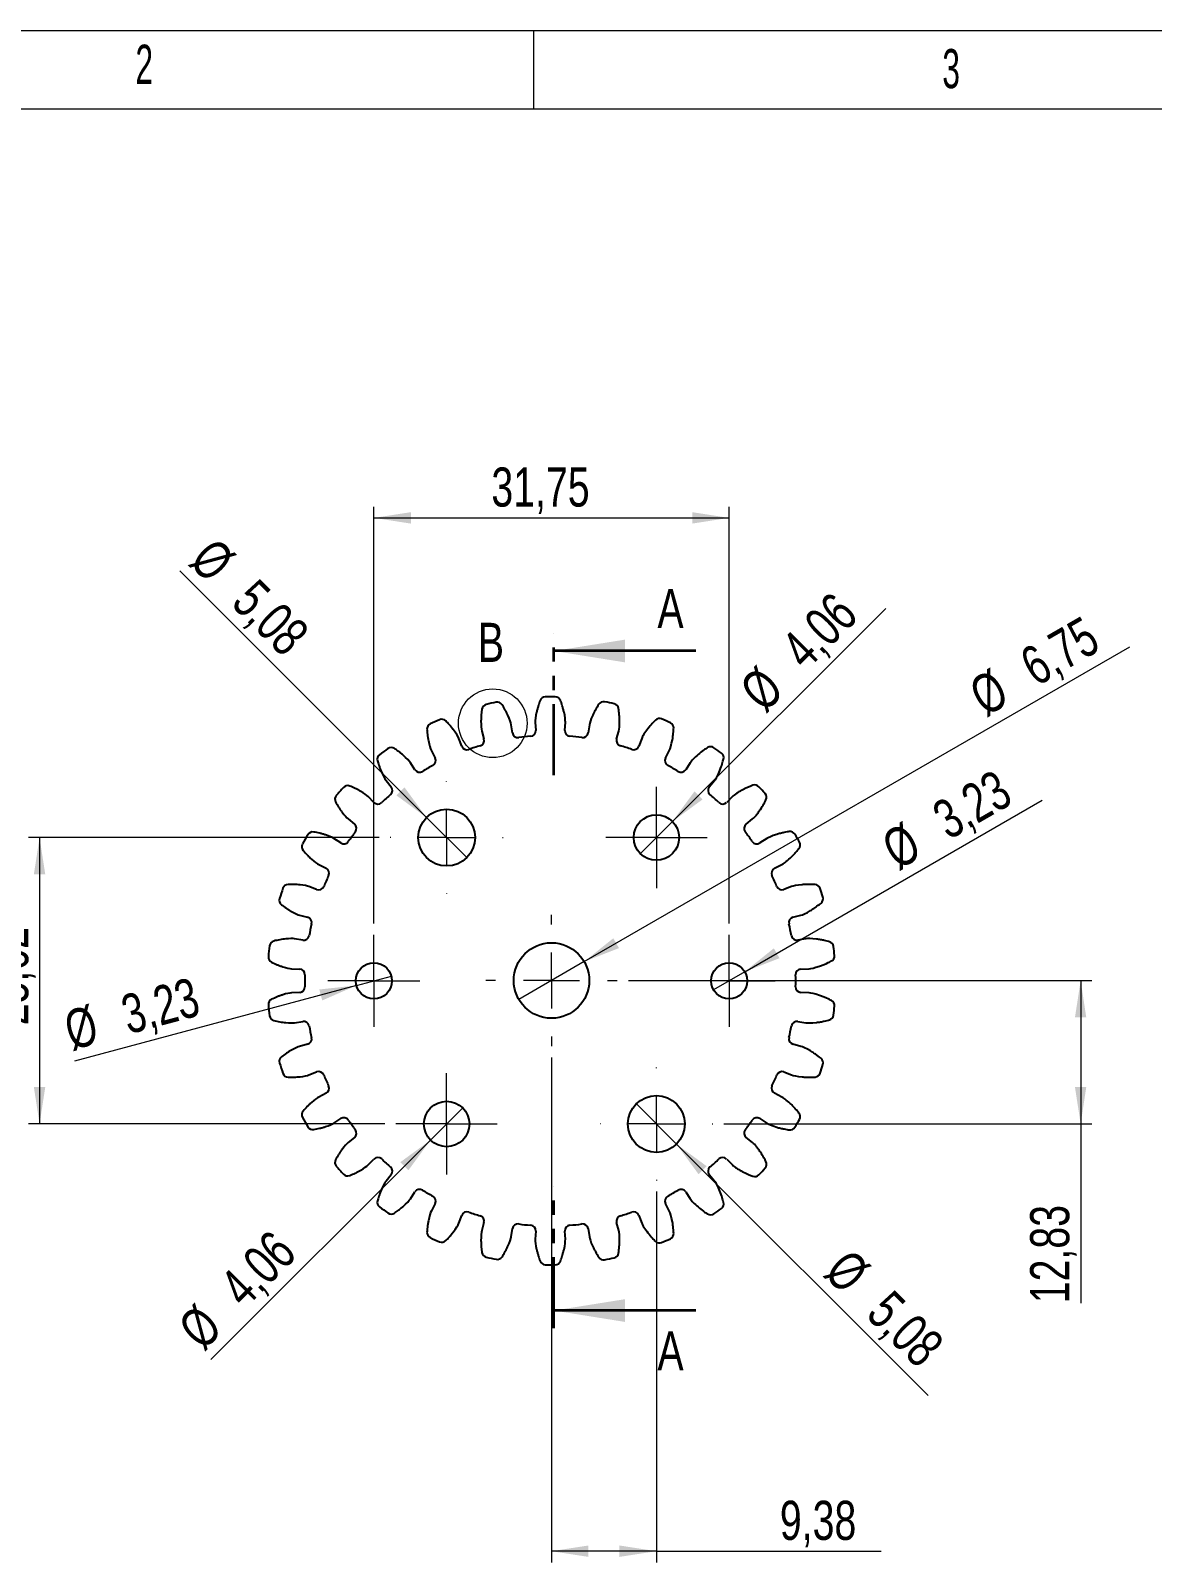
# Model space of a CAD drawing. Header units: millimetres. Extents: x 0 to 420, y 0 to 297.
# Drawn here: x 95 to 195.3, y 160 to 297 of the extents above; entities that cross this region are included whole.
import ezdxf

# ---------------------------------------------------------------- set-up
doc = ezdxf.new("R2010")
doc.units = ezdxf.units.MM
doc.linetypes.add('PHANTOM', pattern=[12.7, 6.35, -1.27, 1.27, -1.27, 1.27, -1.27])
doc.styles.add('SLDTEXTSTYLE0', font='TXT', dxfattribs={"width": 0.75})
doc.styles.add('SLDTEXTSTYLE1', font='TXT', dxfattribs={"width": 0.605})
doc.dimstyles.new('SLDDIMSTYLE0', dxfattribs={"dimtxt": 3.5, "dimasz": 3.302, "dimexe": 0, "dimexo": 0.0625, "dimgap": 0.875, "dimtad": 1, "dimrnd": 1e-09, "dimzin": 12, "dimdsep": 46, "dimtxsty": 'SLDTEXTSTYLE0', "dimsah": 1, "dimcen": 0.09, "dimadec": 0, "dimazin": 3, "dimtfac": 1, "dimtofl": 0, "dimtmove": 0, "dimatfit": 3, "dimfxl": 1, "dimfrac": 2, "dimtolj": 1, "dimtzin": 12, "dimarcsym": 0})
doc.dimstyles.new('SLDDIMSTYLE1', dxfattribs={"dimtxt": 3.5, "dimasz": 3.302, "dimexe": 0, "dimexo": 0.0625, "dimgap": 0.875, "dimtad": 1, "dimrnd": 1e-09, "dimzin": 12, "dimdsep": 46, "dimtxsty": 'SLDTEXTSTYLE0', "dimsah": 1, "dimcen": 0.09, "dimadec": 0, "dimazin": 3, "dimtfac": 1, "dimtmove": 0, "dimatfit": 0, "dimfxl": 1, "dimfrac": 2, "dimtolj": 1, "dimtzin": 12, "dimarcsym": 0})
doc.dimstyles.new('SLDDIMSTYLE2', dxfattribs={"dimtxt": 3.5, "dimasz": 3.302, "dimexe": 0, "dimexo": 0.0625, "dimgap": 0.875, "dimtad": 1, "dimrnd": 1e-09, "dimzin": 12, "dimdsep": 46, "dimtxsty": 'SLDTEXTSTYLE0', "dimblk1": 'NONE', "dimsah": 1, "dimcen": 0, "dimadec": 0, "dimazin": 3, "dimtfac": 1, "dimtmove": 0, "dimatfit": 3, "dimldrblk": 'NONE', "dimfxl": 1, "dimfrac": 2, "dimtolj": 1, "dimtzin": 12, "dimarcsym": 0})

# ---------------------------------------------------------------- blocks, each defined once
blk = doc.blocks.new('_D')
at = {"color": 7, "linetype": 'Continuous', "lineweight": 18}
for p, q in [((148.47, 212.04), (189.9, 212.04)), ((188.9, 212.04), (188.9, 199.21)), ((157.01, 199.21), (189.9, 199.21)), ((188.9, 199.21), (188.9, 183.18))]:
    blk.add_line(p, q, dxfattribs=at)
for points in [[(188.9, 212.04), (188.39, 208.74), (189.4, 208.74)], [(188.9, 199.21), (189.4, 202.51), (188.39, 202.51)]]:
    blk.add_solid(points, dxfattribs=at)
at = {"color": 7, "linetype": 'Continuous', "lineweight": 18, "insert": (184.38, 183.18), "char_height": 3.5, "attachment_point": 1, "rotation": 90, "style": 'SLDTEXTSTYLE0'}
blk.add_mtext('12,83', dxfattribs=at)
blk = doc.blocks.new('_D_1')
at = {"color": 7, "linetype": 'Continuous', "lineweight": 18}
for p, q in [((141.59, 205.17), (141.59, 160)), ((150.97, 193.17), (150.97, 160)), ((150.97, 161), (141.59, 161)), ((150.97, 161), (171.06, 161))]:
    blk.add_line(p, q, dxfattribs=at)
for points in [[(141.59, 161), (144.9, 160.49), (144.9, 161.51)], [(150.97, 161), (147.67, 161.51), (147.67, 160.49)]]:
    blk.add_solid(points, dxfattribs=at)
at = {"color": 7, "linetype": 'Continuous', "lineweight": 18, "insert": (162.01, 165.51), "char_height": 3.5, "attachment_point": 1, "style": 'SLDTEXTSTYLE0'}
blk.add_mtext('9,38', dxfattribs=at)
blk = doc.blocks.new('_D_2')
at = {"color": 7, "linetype": 'Continuous', "lineweight": 18}
for p, q in [((125.72, 217.13), (125.72, 254.42)), ((157.47, 217.13), (157.47, 254.42)), ((125.72, 253.42), (157.47, 253.42))]:
    blk.add_line(p, q, dxfattribs=at)
for points in [[(125.72, 253.42), (129.02, 252.91), (129.02, 253.93)], [(157.47, 253.42), (154.17, 253.93), (154.17, 252.91)]]:
    blk.add_solid(points, dxfattribs=at)
at = {"color": 7, "linetype": 'Continuous', "lineweight": 18, "insert": (136.22, 257.93), "char_height": 3.5, "attachment_point": 1, "style": 'SLDTEXTSTYLE0'}
blk.add_mtext('31,75', dxfattribs=at)
blk = doc.blocks.new('_D_3')
at = {"color": 7, "linetype": 'Continuous', "lineweight": 18}
for p, q in [((126.18, 224.83), (94.83, 224.83)), ((95.83, 224.83), (95.83, 199.21)), ((126.69, 199.21), (94.83, 199.21))]:
    blk.add_line(p, q, dxfattribs=at)
for points in [[(95.83, 224.83), (95.32, 221.53), (96.34, 221.53)], [(95.83, 199.21), (96.34, 202.51), (95.32, 202.51)]]:
    blk.add_solid(points, dxfattribs=at)
at = {"color": 7, "linetype": 'Continuous', "lineweight": 18, "insert": (91.32, 208.04), "char_height": 3.5, "attachment_point": 1, "rotation": 90, "style": 'SLDTEXTSTYLE0'}
blk.add_mtext('25,62', dxfattribs=at)
blk = doc.blocks.new('_D_4')
at = {"color": 7, "linetype": 'Continuous', "lineweight": 18}
for q in [(133.66, 200.65), (111.15, 178.14)]:
    blk.add_line((130.78, 197.77), q, dxfattribs=at)
blk.add_solid([(130.78, 197.77), (128.09, 195.8), (128.81, 195.08)], dxfattribs=at)
at = {"color": 7, "linetype": 'Continuous', "lineweight": 18, "char_height": 3.5, "attachment_point": 1, "rotation": 45, "style": 'SLDTEXTSTYLE0'}
for s, insert in [('4,06', (111.67, 185.08)), ('%%c', (107.97, 181.31))]:
    blk.add_mtext(s, dxfattribs=dict(at, insert=insert))
blk = doc.blocks.new('_NONE')
blk = doc.blocks.new('_D_5')
at = {"color": 7, "linetype": 'Continuous', "lineweight": 18}
for q in [(149.18, 201), (175.26, 174.92)]:
    blk.add_line((152.77, 197.41), q, dxfattribs=at)
blk.add_solid([(152.77, 197.41), (154.74, 194.72), (155.46, 195.44)], dxfattribs=at)
at = {"color": 7, "linetype": 'Continuous', "lineweight": 18, "char_height": 3.5, "attachment_point": 1, "rotation": 315, "style": 'SLDTEXTSTYLE0'}
for s, insert in [('%%c', (168.3, 188.24)), ('5,08', (172.07, 184.54))]:
    blk.add_mtext(s, dxfattribs=dict(at, insert=insert))
blk = doc.blocks.new('_D_6')
at = {"color": 7, "linetype": 'Continuous', "lineweight": 18}
for q in [(185.47, 228.18), (156.07, 211.21)]:
    blk.add_line((158.87, 212.83), q, dxfattribs=at)
blk.add_solid([(158.87, 212.83), (161.98, 214.04), (161.47, 214.92)], dxfattribs=at)
at = {"color": 7, "linetype": 'Continuous', "lineweight": 18, "char_height": 3.5, "attachment_point": 1, "rotation": 30, "style": 'SLDTEXTSTYLE0'}
for s, insert in [('3,23', (175.35, 227.6)), ('%%c', (170.81, 224.91))]:
    blk.add_mtext(s, dxfattribs=dict(at, insert=insert))
blk = doc.blocks.new('_D_7')
at = {"color": 7, "linetype": 'Continuous', "lineweight": 18}
for q in [(127.28, 212.44), (98.94, 204.84)]:
    blk.add_line((124.16, 211.6), q, dxfattribs=at)
blk.add_solid([(124.16, 211.6), (120.84, 211.24), (121.1, 210.26)], dxfattribs=at)
at = {"color": 7, "linetype": 'Continuous', "lineweight": 18, "char_height": 3.5, "attachment_point": 1, "rotation": 15, "style": 'SLDTEXTSTYLE0'}
for s, insert in [('3,23', (102.87, 210.6)), ('%%c', (97.78, 209.18))]:
    blk.add_mtext(s, dxfattribs=dict(at, insert=insert))
blk = doc.blocks.new('_D_8')
at = {"color": 7, "linetype": 'Continuous', "lineweight": 18}
for q in [(108.37, 248.67), (134.02, 223.03)]:
    blk.add_line((130.42, 226.62), q, dxfattribs=at)
blk.add_solid([(130.42, 226.62), (128.45, 229.32), (127.73, 228.6)], dxfattribs=at)
at = {"color": 7, "linetype": 'Continuous', "lineweight": 18, "char_height": 3.5, "attachment_point": 1, "rotation": 315, "style": 'SLDTEXTSTYLE0'}
for s, insert in [('%%c', (111.55, 251.85)), ('5,08', (115.32, 248.16))]:
    blk.add_mtext(s, dxfattribs=dict(at, insert=insert))
blk = doc.blocks.new('_D_9')
at = {"color": 7, "linetype": 'Continuous', "lineweight": 18}
for q in [(171.48, 245.33), (149.54, 223.39)]:
    blk.add_line((152.41, 226.27), q, dxfattribs=at)
blk.add_solid([(152.41, 226.27), (155.1, 228.24), (154.38, 228.96)], dxfattribs=at)
at = {"color": 7, "linetype": 'Continuous', "lineweight": 18, "char_height": 3.5, "attachment_point": 1, "rotation": 45, "style": 'SLDTEXTSTYLE0'}
for s, insert in [('4,06', (161.86, 242.15)), ('%%c', (158.17, 238.38))]:
    blk.add_mtext(s, dxfattribs=dict(at, insert=insert))
blk = doc.blocks.new('_D_10')
at = {"color": 7, "linetype": 'Continuous', "lineweight": 18}
for q in [(193.3, 241.89), (138.67, 210.35)]:
    blk.add_line((144.52, 213.73), q, dxfattribs=at)
blk.add_solid([(144.52, 213.73), (147.63, 214.94), (147.12, 215.82)], dxfattribs=at)
at = {"color": 7, "linetype": 'Continuous', "lineweight": 18, "char_height": 3.5, "attachment_point": 1, "rotation": 30, "style": 'SLDTEXTSTYLE0'}
for s, insert in [('6,75', (183.18, 241.32)), ('%%c', (178.63, 238.63))]:
    blk.add_mtext(s, dxfattribs=dict(at, insert=insert))
blk = doc.blocks.new('SW_CENTERMARKSYMBOL_0')
at = {"color": 0, "linetype": 'Continuous', "lineweight": 18}
for p, q in [((0, 5), (0, 5.04)), ((0, 0), (0, 2.5)), ((-5, 0), (-5.04, 0)), ((0, 0), (-2.5, 0)), ((0, 0), (0, -2.5)), ((0, 0), (2.5, 0)), ((5, 0), (5.04, 0)), ((0, -5), (0, -5.04))]:
    blk.add_line(p, q, dxfattribs=at)
blk = doc.blocks.new('SW_CENTERMARKSYMBOL_1')
at = {"color": 0, "linetype": 'Continuous', "lineweight": 18}
for p, q in [((0, 5), (0, 5.04)), ((0, 0), (0, 2.5)), ((-5, 0), (-5.04, 0)), ((0, 0), (-2.5, 0)), ((0, 0), (0, -2.5)), ((0, 0), (2.5, 0)), ((5, 0), (5.04, 0)), ((0, -5), (0, -5.04))]:
    blk.add_line(p, q, dxfattribs=at)
blk = doc.blocks.new('SW_CENTERMARKSYMBOL_2')
at = {"color": 0, "linetype": 'Continuous', "lineweight": 18}
for p, q in [((0, 2.5), (0, 4.532)), ((0, 0), (0, 2.5)), ((-2.5, 0), (-4.532, 0)), ((0, 0), (-2.5, 0)), ((0, 0), (0, -2.5)), ((0, 0), (2.5, 0)), ((2.5, 0), (4.532, 0)), ((0, -2.5), (0, -4.532))]:
    blk.add_line(p, q, dxfattribs=at)
blk = doc.blocks.new('SW_CENTERMARKSYMBOL_3')
at = {"color": 0, "linetype": 'Continuous', "lineweight": 18}
for p, q in [((0, 2.5), (0, 4.532)), ((0, 0), (0, 2.5)), ((-2.5, 0), (-4.532, 0)), ((0, 0), (-2.5, 0)), ((0, 0), (0, -2.5)), ((0, 0), (2.5, 0)), ((2.5, 0), (4.532, 0)), ((0, -2.5), (0, -4.532))]:
    blk.add_line(p, q, dxfattribs=at)
blk = doc.blocks.new('SW_CENTERMARKSYMBOL_4')
at = {"color": 0, "linetype": 'Continuous', "lineweight": 18}
for p, q in [((0, 2.5), (0, 4.1129)), ((0, 0), (0, 2.5)), ((-2.5, 0), (-4.1129, 0)), ((0, 0), (-2.5, 0)), ((0, 0), (0, -2.5)), ((0, 0), (2.5, 0)), ((2.5, 0), (4.1129, 0)), ((0, -2.5), (0, -4.1129))]:
    blk.add_line(p, q, dxfattribs=at)
blk = doc.blocks.new('SW_CENTERMARKSYMBOL_5')
at = {"color": 0, "linetype": 'Continuous', "lineweight": 18}
for p, q in [((0, 2.5), (0, 4.1129)), ((0, 0), (0, 2.5)), ((-2.5, 0), (-4.1129, 0)), ((0, 0), (-2.5, 0)), ((0, 0), (0, -2.5)), ((0, 0), (2.5, 0)), ((2.5, 0), (4.1129, 0)), ((0, -2.5), (0, -4.1129))]:
    blk.add_line(p, q, dxfattribs=at)
blk = doc.blocks.new('SW_CENTERMARKSYMBOL_6')
at = {"color": 0, "linetype": 'Continuous', "lineweight": 18}
for p, q in [((0, 5), (0, 5.875)), ((0, 0), (0, 2.5)), ((-5, 0), (-5.875, 0)), ((0, 0), (-2.5, 0)), ((0, 0), (0, -2.5)), ((0, 0), (2.5, 0)), ((5, 0), (5.875, 0)), ((0, -5), (0, -5.875))]:
    blk.add_line(p, q, dxfattribs=at)

msp = doc.modelspace()

# ---------------------------------------------------------------- linework, layer by layer
at = {"color": 7, "linetype": 'Continuous', "lineweight": 18}
for p, q in [((0, 297), (420, 297)), ((140, 297), (140, 290)), ((25, 290), (413, 290))]:
    msp.add_line(p, q, dxfattribs=at)
at = {"color": 7, "linetype": 'PHANTOM', "lineweight": 35}
for p, q in [((141.812, 230.402), (141.812, 243.102)), ((141.812, 180.935), (141.812, 193.641))]:
    msp.add_line(p, q, dxfattribs=at)
at = {"color": 7, "linetype": 'Continuous', "lineweight": 35}
for p, q in [((154.512, 241.515), (141.812, 241.515)), ((154.512, 182.523), (141.812, 182.523))]:
    msp.add_line(p, q, dxfattribs=at)
at = {"color": 7, "linetype": 'Continuous', "lineweight": 25}
for p, q in [((135.364, 234.357), (135.558, 233.648)), ((138.107, 234.189), (137.996, 234.916)), ((140.142, 235.142), (140.184, 234.408)), ((142.79, 234.408), (142.833, 235.142)), ((144.979, 234.916), (144.868, 234.189)), ((147.417, 233.648), (147.611, 234.357)), ((133.571, 233.002), (133.311, 233.69)), ((149.663, 233.69), (149.403, 233.002)), ((130.853, 232.595), (131.191, 231.942)), ((151.784, 231.942), (152.122, 232.595)), ((129.381, 230.898), (128.984, 231.516)), ((153.99, 231.516), (153.593, 230.898)), ((126.807, 229.935), (127.273, 229.366)), ((155.701, 229.366), (156.167, 229.935)), ((125.721, 227.968), (125.204, 228.491)), ((157.771, 228.491), (157.254, 227.968)), ((123.403, 226.491), (123.977, 226.032)), ((158.998, 226.032), (159.571, 226.491)), ((122.749, 224.342), (122.135, 224.745)), ((160.84, 224.745), (160.225, 224.342)), ((120.789, 222.415), (121.446, 222.085)), ((161.528, 222.085), (162.185, 222.415)), ((120.597, 220.176), (119.912, 220.444)), ((163.063, 220.444), (162.378, 220.176)), ((119.08, 217.884), (119.791, 217.698)), ((163.183, 217.698), (163.894, 217.884)), ((119.357, 215.655), (118.632, 215.774)), ((164.343, 215.774), (163.618, 215.655)), ((118.35, 213.097), (119.085, 213.063)), ((163.89, 213.063), (164.624, 213.097)), ((119.085, 210.974), (118.35, 210.94)), ((164.624, 210.94), (163.89, 210.974)), ((118.632, 208.263), (119.357, 208.382)), ((163.618, 208.382), (164.343, 208.263)), ((119.791, 206.339), (119.08, 206.153)), ((163.894, 206.153), (163.183, 206.339)), ((119.912, 203.594), (120.597, 203.861)), ((162.378, 203.861), (163.063, 203.594)), ((121.446, 201.952), (120.789, 201.622)), ((162.185, 201.622), (161.528, 201.952)), ((122.135, 199.292), (122.749, 199.696)), ((160.225, 199.696), (160.84, 199.292)), ((123.977, 198.006), (123.403, 197.546)), ((159.571, 197.546), (158.998, 198.006)), ((125.204, 195.546), (125.721, 196.069)), ((157.254, 196.069), (157.771, 195.546)), ((127.273, 194.671), (126.807, 194.103)), ((156.167, 194.103), (155.701, 194.671)), ((128.984, 192.521), (129.381, 193.14)), ((131.191, 192.095), (130.853, 191.442)), ((152.122, 191.442), (151.784, 192.095)), ((153.593, 193.14), (153.99, 192.521)), ((133.311, 190.347), (133.571, 191.035)), ((149.403, 191.035), (149.663, 190.347)), ((135.558, 190.39), (135.364, 189.681)), ((137.996, 189.121), (138.107, 189.848)), ((140.184, 189.629), (140.142, 188.896)), ((142.833, 188.896), (142.79, 189.629)), ((144.868, 189.848), (144.979, 189.121)), ((147.611, 189.681), (147.417, 190.39))]:
    msp.add_line(p, q, dxfattribs=at)
at = {"color": 7, "linetype": 'Continuous', "lineweight": 18}
msp.add_circle((136.348, 235.053), 3.069, dxfattribs=at)
at = {"color": 7, "linetype": 'Continuous', "lineweight": 25}
for centre, radius in [((132.219, 224.829), 2.54), ((150.972, 224.829), 2.032), ((141.593, 212.041), 3.375), ((125.721, 212.019), 1.613), ((157.471, 212.019), 1.613), ((150.972, 199.209), 2.54), ((132.219, 199.209), 2.032)]:
    msp.add_circle(centre, radius, dxfattribs=at)
for centre, radius, start, end in [((141.051, 236.905), 0.508, 91.25329, 159.39418), ((141.596, 212.019), 25.4, 89.24868, 91.25329), ((141.922, 236.908), 0.508, 20.63, 89.24868), ((135.883, 236.246), 0.508, 103.26737, 171.54891), ((141.596, 212.019), 25.4, 101.22367, 103.26737), ((136.751, 236.435), 0.508, 32.47836, 101.22367), ((146.248, 236.472), 0.508, 79.22807, 147.25853), ((141.596, 212.019), 25.4, 77.26289, 79.22807), ((147.084, 236.298), 0.508, 8.76136, 77.26289), ((130.97, 234.529), 0.508, 115.26969, 183.7121), ((141.596, 212.019), 25.4, 113.18895, 115.26969), ((131.794, 234.9), 0.508, 44.31624, 113.18895), ((139.689, 234.379), 0.496, 274.59142, 3.3177), ((143.286, 234.379), 0.496, 176.6823, 265.40858), ((151.245, 234.964), 0.508, 67.19285, 135.14517), ((141.596, 212.019), 25.4, 65.26564, 67.19285), ((152.011, 234.627), 0.508, 356.87136, 65.26564), ((134.035, 233.177), 0.496, 200.6823, 289.40858), ((141.454, 212.122), 21.828, 106.59142, 109.40858), ((135.079, 233.517), 0.496, 286.59142, 15.3177), ((138.597, 234.264), 0.496, 188.6823, 277.40858), ((141.476, 212.126), 21.828, 94.59142, 97.40858), ((141.499, 212.126), 21.828, 82.59142, 85.40858), ((144.377, 234.264), 0.496, 262.59142, 351.3177), ((147.895, 233.517), 0.496, 164.6823, 253.40858), ((141.521, 212.122), 21.828, 70.59142, 73.40858), ((148.939, 233.177), 0.496, 250.59142, 339.3177), ((155.82, 232.446), 0.508, 55.1492, 123.04754), ((126.525, 231.83), 0.508, 127.26017, 195.8702), ((141.596, 212.019), 25.4, 125.14602, 127.26017), ((127.266, 232.372), 0.508, 56.15668, 125.14602), ((130.75, 231.714), 0.496, 298.59142, 27.3177), ((152.225, 231.714), 0.496, 152.6823, 241.40858), ((141.596, 212.019), 25.4, 53.25679, 55.1492), ((156.487, 231.965), 0.508, 344.96668, 53.25679), ((129.799, 231.166), 0.496, 212.6823, 301.40858), ((141.433, 212.112), 21.828, 118.59142, 121.40858), ((141.541, 212.112), 21.828, 58.59142, 61.40858), ((153.176, 231.166), 0.496, 238.59142, 327.3177), ((141.596, 212.019), 25.4, 137.0967, 139.23927), ((123.362, 228.964), 0.508, 68.01365, 137.0967), ((126.889, 229.052), 0.496, 310.59142, 39.3177), ((156.085, 229.052), 0.496, 140.6823, 229.40858), ((159.771, 229.026), 0.508, 43.09908, 110.96187), ((141.596, 212.019), 25.4, 41.23669, 43.09908), ((122.741, 228.271), 0.508, 139.23927, 208.0093), ((126.074, 228.317), 0.496, 224.6823, 313.40858), ((141.415, 212.099), 21.828, 130.59142, 133.40858), ((141.56, 212.099), 21.828, 46.59142, 49.40858), ((156.901, 228.317), 0.496, 226.59142, 315.3177), ((160.314, 228.427), 0.508, 333.05029, 41.23669), ((141.596, 212.019), 25.4, 149.04309, 151.20796), ((120.249, 224.823), 0.508, 79.89874, 149.04309), ((141.4, 212.082), 21.828, 142.59142, 145.40858), ((123.667, 225.644), 0.496, 322.59142, 51.3177), ((159.308, 225.644), 0.496, 128.6823, 217.40858), ((141.575, 212.082), 21.828, 34.59142, 37.40858), ((162.922, 224.856), 0.508, 31.04471, 98.88931), ((141.596, 212.019), 25.4, 29.20618, 31.04471), ((119.781, 224.007), 0.508, 151.20796, 220.11845), ((123.022, 224.756), 0.496, 236.6823, 325.40858), ((159.953, 224.756), 0.496, 214.59142, 303.3177), ((163.323, 224.165), 0.508, 321.12031, 29.20618), ((121.223, 221.641), 0.496, 334.59142, 63.3177), ((161.751, 221.641), 0.496, 116.6823, 205.40858), ((118.062, 220.128), 0.508, 91.81902, 160.98747), ((141.388, 212.063), 21.828, 154.59142, 157.40858), ((141.586, 212.063), 21.828, 22.59142, 25.40858), ((165.133, 220.118), 0.508, 18.98851, 86.83485), ((117.77, 219.227), 0.508, 163.16769, 232.19147), ((141.596, 212.019), 25.4, 160.98747, 163.16769), ((120.777, 220.639), 0.496, 248.6823, 337.40858), ((162.198, 220.639), 0.496, 202.59142, 291.3177), ((141.596, 212.019), 25.4, 17.16654, 18.98851), ((165.379, 219.365), 0.508, 309.17142, 17.16654), ((119.666, 217.218), 0.496, 346.59142, 75.3177), ((141.381, 212.041), 21.828, 166.59142, 169.40858), ((163.309, 217.218), 0.496, 104.6823, 193.40858), ((141.593, 212.041), 21.828, 10.59142, 13.40858), ((141.596, 212.019), 25.4, 172.93222, 175.12026), ((116.893, 215.081), 0.508, 103.7772, 172.93222), ((119.437, 216.144), 0.496, 260.6823, 349.40858), ((163.537, 216.144), 0.496, 190.59142, 279.3177), ((166.306, 215.023), 0.508, 6.93296, 74.80449), ((116.794, 214.136), 0.508, 175.12026, 244.2263), ((166.388, 214.24), 0.508, 297.1977, 5.11949), ((141.596, 212.019), 25.4, 5.11949, 6.93296), ((119.061, 212.567), 0.496, 358.59142, 87.3177), ((141.379, 212.019), 21.828, 178.59142, 181.40858), ((163.913, 212.567), 0.496, 92.6823, 181.40858), ((141.596, 212.019), 21.828, 358.59142, 1.40858), ((119.061, 211.47), 0.496, 272.6823, 1.40858), ((163.913, 211.47), 0.496, 178.59142, 267.3177), ((116.794, 209.901), 0.508, 115.7737, 184.87974), ((141.596, 212.019), 25.4, 184.87974, 187.06778), ((166.388, 209.797), 0.508, 354.88051, 62.8023), ((141.596, 212.019), 25.4, 353.06704, 354.88051), ((116.893, 208.956), 0.508, 187.06778, 256.2228), ((119.437, 207.893), 0.496, 10.59142, 99.3177), ((163.537, 207.893), 0.496, 80.6823, 169.40858), ((166.306, 209.014), 0.508, 285.19551, 353.06704), ((119.666, 206.819), 0.496, 284.6823, 13.40858), ((141.381, 211.996), 21.828, 190.59142, 193.40858), ((163.309, 206.819), 0.496, 166.59142, 255.3177), ((141.593, 211.996), 21.828, 346.59142, 349.40858), ((117.77, 204.811), 0.508, 127.80853, 196.83231), ((141.596, 212.019), 25.4, 196.83231, 199.01253), ((141.596, 212.019), 25.4, 341.01149, 342.83346), ((165.379, 204.672), 0.508, 342.83346, 50.82858), ((118.062, 203.909), 0.508, 199.01253, 268.18098), ((120.777, 203.398), 0.496, 22.59142, 111.3177), ((141.388, 211.975), 21.828, 202.59142, 205.40858), ((141.586, 211.975), 21.828, 334.59142, 337.40858), ((162.198, 203.398), 0.496, 68.6823, 157.40858), ((165.133, 203.919), 0.508, 273.16515, 341.01149), ((121.223, 202.396), 0.496, 296.6823, 25.40858), ((161.751, 202.396), 0.496, 154.59142, 243.3177), ((119.781, 200.03), 0.508, 139.88155, 208.79204), ((163.323, 199.872), 0.508, 330.79382, 38.87969), ((141.596, 212.019), 25.4, 208.79204, 210.95691), ((120.249, 199.214), 0.508, 210.95691, 280.10126), ((123.022, 199.281), 0.496, 34.59142, 123.3177), ((141.4, 211.955), 21.828, 214.59142, 217.40858), ((123.667, 198.393), 0.496, 308.6823, 37.40858), ((159.308, 198.393), 0.496, 142.59142, 231.3177), ((141.575, 211.955), 21.828, 322.59142, 325.40858), ((159.953, 199.281), 0.496, 56.6823, 145.40858), ((162.922, 199.182), 0.508, 261.11068, 328.95529), ((141.596, 212.019), 25.4, 328.95529, 330.79382), ((122.741, 195.767), 0.508, 151.9907, 220.76073), ((126.074, 195.72), 0.496, 46.59142, 135.3177), ((141.415, 211.938), 21.828, 226.59142, 229.40858), ((141.56, 211.938), 21.828, 310.59142, 313.40858), ((156.901, 195.72), 0.496, 44.6823, 133.40858), ((141.596, 212.019), 25.4, 220.76073, 222.9033), ((123.362, 195.073), 0.508, 222.9033, 291.98636), ((126.889, 194.986), 0.496, 320.6823, 49.40858), ((156.085, 194.986), 0.496, 130.59142, 219.3177), ((159.771, 195.011), 0.508, 249.03813, 316.90092), ((141.596, 212.019), 25.4, 316.90092, 318.76331), ((160.314, 195.611), 0.508, 318.76331, 26.94971), ((129.799, 192.872), 0.496, 58.59142, 147.3177), ((141.433, 211.925), 21.828, 238.59142, 241.40858), ((141.541, 211.925), 21.828, 298.59142, 301.40858), ((153.176, 192.872), 0.496, 32.6823, 121.40858), ((126.525, 192.207), 0.508, 164.1298, 232.73983), ((141.596, 212.019), 25.4, 232.73983, 234.85398), ((130.75, 192.323), 0.496, 332.6823, 61.40858), ((152.225, 192.323), 0.496, 118.59142, 207.3177), ((156.487, 192.072), 0.508, 306.74321, 15.03332), ((127.266, 191.665), 0.508, 234.85398, 303.84332), ((134.035, 190.86), 0.496, 70.59142, 159.3177), ((141.454, 211.916), 21.828, 250.59142, 253.40858), ((135.079, 190.521), 0.496, 344.6823, 73.40858), ((147.895, 190.521), 0.496, 106.59142, 195.3177), ((141.521, 211.916), 21.828, 286.59142, 289.40858), ((148.939, 190.86), 0.496, 20.6823, 109.40858), ((155.82, 191.591), 0.508, 236.95246, 304.8508), ((141.596, 212.019), 25.4, 304.8508, 306.74321), ((130.97, 189.509), 0.508, 176.2879, 244.73031), ((138.597, 189.773), 0.496, 82.59142, 171.3177), ((141.476, 211.911), 21.828, 262.59142, 265.40858), ((139.689, 189.658), 0.496, 356.6823, 85.40858), ((143.286, 189.658), 0.496, 94.59142, 183.3177), ((141.499, 211.911), 21.828, 274.59142, 277.40858), ((144.377, 189.773), 0.496, 8.6823, 97.40858), ((152.011, 189.41), 0.508, 294.73436, 3.12864), ((141.596, 212.019), 25.4, 244.73031, 246.81105), ((131.794, 189.138), 0.508, 246.81105, 315.68376), ((135.883, 187.791), 0.508, 188.45109, 256.73263), ((151.245, 189.073), 0.508, 224.85483, 292.80715), ((141.596, 212.019), 25.4, 292.80715, 294.73436), ((141.596, 212.019), 25.4, 256.73263, 258.77633), ((136.751, 187.603), 0.508, 258.77633, 327.52164), ((141.051, 187.133), 0.508, 200.60582, 268.74671), ((141.596, 212.019), 25.4, 268.74671, 270.75132), ((141.922, 187.129), 0.508, 270.75132, 339.37), ((146.248, 187.565), 0.508, 212.74147, 280.77193), ((141.596, 212.019), 25.4, 280.77193, 282.73711), ((147.084, 187.739), 0.508, 282.73711, 351.23864)]:
    msp.add_arc(centre, radius, start, end, dxfattribs=at)
for points, knots in [([(140.576, 237.083), (140.524, 236.946), (140.439, 236.706), (140.358, 236.429), (140.306, 236.238), (140.28, 236.137), (140.17, 235.651), (140.133, 235.332), (140.142, 235.142)], [0, 0, 0, 0, 0.25, 0.375, 0.375, 0.5, 0.5, 1, 1, 1, 1]), ([(142.833, 235.142), (142.842, 235.332), (142.805, 235.652), (142.694, 236.139), (142.668, 236.24), (142.616, 236.431), (142.534, 236.709), (142.449, 236.95), (142.397, 237.087)], [0, 0, 0, 0, 0.5, 0.5, 0.625, 0.625, 0.75, 1, 1, 1, 1]), ([(135.381, 236.321), (135.359, 236.178), (135.328, 235.929), (135.306, 235.644), (135.296, 235.449), (135.292, 235.346), (135.286, 234.854), (135.316, 234.539), (135.364, 234.357)], [0, 0, 0, 0, 0.25, 0.375, 0.375, 0.5, 0.5, 1, 1, 1, 1]), ([(137.996, 234.916), (137.966, 235.102), (137.864, 235.404), (137.658, 235.851), (137.613, 235.944), (137.523, 236.118), (137.388, 236.37), (137.257, 236.585), (137.179, 236.707)], [0, 0, 0, 0, 0.5, 0.5, 0.625, 0.625, 0.75, 1, 1, 1, 1]), ([(145.821, 236.747), (145.718, 236.587), (145.566, 236.334), (145.427, 236.072), (145.338, 235.896), (145.296, 235.807), (145.103, 235.382), (145.008, 235.096), (144.979, 234.916)], [0, 0, 0, 0, 0.25, 0.375, 0.375, 0.5, 0.5, 1, 1, 1, 1]), ([(147.611, 234.357), (147.658, 234.533), (147.687, 234.833), (147.684, 235.301), (147.681, 235.4), (147.671, 235.597), (147.651, 235.894), (147.615, 236.187), (147.586, 236.375)], [0, 0, 0, 0, 0.5, 0.5, 0.625, 0.625, 0.75, 1, 1, 1, 1]), ([(130.463, 234.496), (130.47, 234.389), (130.487, 234.17), (130.522, 233.896), (130.551, 233.704), (130.568, 233.602), (130.665, 233.093), (130.765, 232.771), (130.853, 232.595)], [0, 0, 0, 0, 0.25, 0.375, 0.375, 0.5, 0.5, 1, 1, 1, 1]), ([(133.311, 233.69), (133.24, 233.873), (133.067, 234.163), (132.754, 234.576), (132.69, 234.657), (132.566, 234.807), (132.385, 235.018), (132.233, 235.177), (132.158, 235.255)], [0, 0, 0, 0, 0.5, 0.5, 0.625, 0.625, 0.75, 1, 1, 1, 1]), ([(150.884, 235.323), (150.751, 235.189), (150.485, 234.915), (149.933, 234.204), (149.74, 233.888), (149.663, 233.69)], [0, 0, 0, 0, 0.5, 0.5, 1, 1, 1, 1]), ([(152.122, 232.595), (152.215, 232.781), (152.32, 233.126), (152.44, 233.789), (152.467, 233.996), (152.503, 234.347), (152.512, 234.494), (152.518, 234.599)], [0, 0, 0, 0, 0.5, 0.5, 0.75, 0.75, 1, 1, 1, 1]), ([(126.036, 231.691), (126.065, 231.591), (126.127, 231.384), (126.218, 231.125), (126.285, 230.946), (126.323, 230.851), (126.522, 230.379), (126.685, 230.087), (126.807, 229.935)], [0, 0, 0, 0, 0.25, 0.375, 0.375, 0.5, 0.5, 1, 1, 1, 1]), ([(128.984, 231.516), (128.878, 231.68), (128.65, 231.926), (128.262, 232.262), (128.183, 232.327), (128.032, 232.447), (127.814, 232.613), (127.636, 232.736), (127.549, 232.794)], [0, 0, 0, 0, 0.5, 0.5, 0.625, 0.625, 0.75, 1, 1, 1, 1]), ([(155.543, 232.872), (155.452, 232.813), (155.327, 232.73), (155.037, 232.521), (154.869, 232.393), (154.352, 231.955), (154.105, 231.691), (153.99, 231.516)], [0, 0, 0, 0, 0.25, 0.25, 0.5, 0.5, 1, 1, 1, 1]), ([(156.167, 229.935), (156.298, 230.098), (156.474, 230.416), (156.73, 231.045), (156.8, 231.244), (156.909, 231.585), (156.949, 231.729), (156.977, 231.833)], [0, 0, 0, 0, 0.5, 0.5, 0.75, 0.75, 1, 1, 1, 1]), ([(125.204, 228.491), (125.081, 228.613), (124.85, 228.779), (124.47, 228.999), (124.388, 229.044), (124.224, 229.131), (123.975, 229.256), (123.721, 229.367), (123.552, 229.435)], [0, 0, 0, 0, 0.5, 0.5, 0.625, 0.625, 0.75, 1, 1, 1, 1]), ([(159.589, 229.501), (159.411, 229.432), (159.075, 229.3), (158.603, 229.054), (158.508, 229.001), (158.326, 228.895), (158.064, 228.734), (157.86, 228.579), (157.771, 228.491)], [0, 0, 0, 0, 0.5, 0.5, 0.625, 0.625, 0.75, 1, 1, 1, 1]), ([(122.293, 228.032), (122.378, 227.871), (122.516, 227.63), (122.666, 227.397), (122.768, 227.243), (122.822, 227.167), (123.08, 226.812), (123.269, 226.6), (123.403, 226.491)], [0, 0, 0, 0, 0.25, 0.375, 0.375, 0.5, 0.5, 1, 1, 1, 1]), ([(159.571, 226.491), (159.669, 226.571), (159.844, 226.758), (160.032, 227.001), (160.157, 227.171), (160.219, 227.261), (160.513, 227.705), (160.68, 228.025), (160.767, 228.196)], [0, 0, 0, 0, 0.25, 0.375, 0.375, 0.5, 0.5, 1, 1, 1, 1]), ([(122.135, 224.745), (121.991, 224.838), (121.732, 224.953), (121.318, 225.088), (121.23, 225.115), (121.053, 225.165), (120.787, 225.235), (120.518, 225.291), (120.338, 225.323)], [0, 0, 0, 0, 0.5, 0.5, 0.625, 0.625, 0.75, 1, 1, 1, 1]), ([(162.844, 225.357), (162.743, 225.342), (162.504, 225.303), (162.132, 225.22), (161.959, 225.175), (161.842, 225.143), (161.781, 225.125), (161.268, 224.97), (160.966, 224.826), (160.84, 224.745)], [0, 0, 0, 0, 0.25, 0.375, 0.4375, 0.4375, 0.5, 0.5, 1, 1, 1, 1]), ([(119.392, 223.68), (119.51, 223.541), (119.692, 223.336), (119.886, 223.141), (120.017, 223.013), (120.085, 222.95), (120.409, 222.659), (120.637, 222.493), (120.789, 222.415)], [0, 0, 0, 0, 0.25, 0.375, 0.375, 0.5, 0.5, 1, 1, 1, 1]), ([(162.185, 222.415), (162.318, 222.483), (162.594, 222.673), (162.985, 223.04), (163.03, 223.084), (163.117, 223.169), (163.242, 223.296), (163.5, 223.577), (163.654, 223.766), (163.719, 223.846)], [0, 0, 0, 0, 0.5, 0.5, 0.5625, 0.5625, 0.625, 0.75, 1, 1, 1, 1]), ([(119.912, 220.444), (119.752, 220.504), (119.478, 220.562), (119.046, 220.609), (118.954, 220.617), (118.772, 220.629), (118.499, 220.642), (118.226, 220.641), (118.045, 220.636)], [0, 0, 0, 0, 0.5, 0.5, 0.625, 0.625, 0.75, 1, 1, 1, 1]), ([(165.161, 220.625), (165.054, 220.631), (164.806, 220.643), (164.423, 220.639), (164.244, 220.631), (164.123, 220.624), (164.06, 220.619), (163.528, 220.575), (163.203, 220.497), (163.063, 220.444)], [0, 0, 0, 0, 0.25, 0.375, 0.4375, 0.4375, 0.5, 0.5, 1, 1, 1, 1]), ([(117.459, 218.825), (117.601, 218.715), (117.821, 218.554), (118.05, 218.404), (118.205, 218.307), (118.284, 218.259), (118.66, 218.043), (118.916, 217.929), (119.08, 217.884)], [0, 0, 0, 0, 0.25, 0.375, 0.375, 0.5, 0.5, 1, 1, 1, 1]), ([(163.894, 217.884), (164.039, 217.924), (164.348, 218.052), (164.804, 218.328), (164.857, 218.361), (164.96, 218.427), (165.109, 218.525), (165.422, 218.748), (165.616, 218.903), (165.7, 218.972)], [0, 0, 0, 0, 0.5, 0.5, 0.5625, 0.5625, 0.625, 0.75, 1, 1, 1, 1]), ([(118.632, 215.774), (118.464, 215.8), (118.184, 215.799), (117.753, 215.755), (117.662, 215.744), (117.482, 215.719), (117.212, 215.675), (116.946, 215.618), (116.772, 215.575)], [0, 0, 0, 0, 0.5, 0.5, 0.625, 0.625, 0.75, 1, 1, 1, 1]), ([(166.439, 215.514), (166.331, 215.543), (166.088, 215.607), (165.711, 215.683), (165.535, 215.712), (165.414, 215.73), (165.353, 215.739), (164.824, 215.805), (164.491, 215.797), (164.343, 215.774)], [0, 0, 0, 0, 0.25, 0.375, 0.4375, 0.4375, 0.5, 0.5, 1, 1, 1, 1]), ([(164.624, 213.097), (164.774, 213.106), (165.102, 213.167), (165.604, 213.342), (165.663, 213.363), (165.777, 213.406), (165.943, 213.471), (166.296, 213.624), (166.521, 213.737), (166.621, 213.788)], [0, 0, 0, 0, 0.5, 0.5, 0.5625, 0.5625, 0.625, 0.75, 1, 1, 1, 1]), ([(116.573, 213.679), (116.735, 213.601), (116.983, 213.489), (117.237, 213.39), (117.408, 213.328), (117.495, 213.298), (117.908, 213.165), (118.181, 213.107), (118.35, 213.097)], [0, 0, 0, 0, 0.25, 0.375, 0.375, 0.5, 0.5, 1, 1, 1, 1]), ([(118.35, 210.94), (118.181, 210.93), (117.908, 210.872), (117.495, 210.739), (117.408, 210.709), (117.237, 210.647), (116.983, 210.548), (116.735, 210.437), (116.573, 210.359)], [0, 0, 0, 0, 0.5, 0.5, 0.625, 0.625, 0.75, 1, 1, 1, 1]), ([(166.621, 210.249), (166.521, 210.3), (166.296, 210.413), (165.943, 210.566), (165.777, 210.631), (165.663, 210.674), (165.604, 210.696), (165.102, 210.87), (164.774, 210.931), (164.624, 210.94)], [0, 0, 0, 0, 0.25, 0.375, 0.4375, 0.4375, 0.5, 0.5, 1, 1, 1, 1]), ([(116.772, 208.462), (116.946, 208.42), (117.212, 208.362), (117.482, 208.319), (117.662, 208.293), (117.753, 208.282), (118.184, 208.238), (118.464, 208.238), (118.632, 208.263)], [0, 0, 0, 0, 0.25, 0.375, 0.375, 0.5, 0.5, 1, 1, 1, 1]), ([(164.343, 208.263), (164.491, 208.241), (164.824, 208.232), (165.353, 208.299), (165.414, 208.307), (165.535, 208.325), (165.711, 208.355), (166.088, 208.431), (166.331, 208.494), (166.439, 208.524)], [0, 0, 0, 0, 0.5, 0.5, 0.5625, 0.5625, 0.625, 0.75, 1, 1, 1, 1]), ([(119.08, 206.153), (118.916, 206.108), (118.66, 205.994), (118.284, 205.778), (118.205, 205.73), (118.05, 205.633), (117.821, 205.483), (117.601, 205.322), (117.459, 205.212)], [0, 0, 0, 0, 0.5, 0.5, 0.625, 0.625, 0.75, 1, 1, 1, 1]), ([(165.7, 205.066), (165.616, 205.134), (165.422, 205.29), (165.109, 205.512), (164.96, 205.61), (164.857, 205.676), (164.804, 205.709), (164.348, 205.986), (164.039, 206.113), (163.894, 206.153)], [0, 0, 0, 0, 0.25, 0.375, 0.4375, 0.4375, 0.5, 0.5, 1, 1, 1, 1]), ([(118.045, 203.402), (118.226, 203.396), (118.499, 203.395), (118.772, 203.408), (118.954, 203.421), (119.046, 203.429), (119.478, 203.475), (119.752, 203.533), (119.912, 203.594)], [0, 0, 0, 0, 0.25, 0.375, 0.375, 0.5, 0.5, 1, 1, 1, 1]), ([(163.063, 203.594), (163.203, 203.54), (163.528, 203.463), (164.06, 203.418), (164.123, 203.413), (164.244, 203.406), (164.423, 203.398), (164.806, 203.394), (165.054, 203.406), (165.161, 203.412)], [0, 0, 0, 0, 0.5, 0.5, 0.5625, 0.5625, 0.625, 0.75, 1, 1, 1, 1]), ([(120.789, 201.622), (120.637, 201.544), (120.409, 201.378), (120.085, 201.087), (120.017, 201.024), (119.886, 200.896), (119.692, 200.701), (119.51, 200.496), (119.392, 200.357)], [0, 0, 0, 0, 0.5, 0.5, 0.625, 0.625, 0.75, 1, 1, 1, 1]), ([(163.719, 200.191), (163.654, 200.271), (163.5, 200.46), (163.242, 200.741), (163.117, 200.868), (163.03, 200.953), (162.985, 200.997), (162.594, 201.364), (162.318, 201.554), (162.185, 201.622)], [0, 0, 0, 0, 0.25, 0.375, 0.4375, 0.4375, 0.5, 0.5, 1, 1, 1, 1]), ([(120.338, 198.714), (120.518, 198.746), (120.787, 198.802), (121.053, 198.872), (121.23, 198.922), (121.318, 198.949), (121.732, 199.085), (121.991, 199.199), (122.135, 199.292)], [0, 0, 0, 0, 0.25, 0.375, 0.375, 0.5, 0.5, 1, 1, 1, 1]), ([(160.84, 199.292), (160.966, 199.211), (161.268, 199.067), (161.781, 198.912), (161.842, 198.894), (161.959, 198.862), (162.132, 198.818), (162.504, 198.734), (162.743, 198.695), (162.844, 198.68)], [0, 0, 0, 0, 0.5, 0.5, 0.5625, 0.5625, 0.625, 0.75, 1, 1, 1, 1]), ([(123.403, 197.546), (123.269, 197.437), (123.08, 197.225), (122.822, 196.871), (122.768, 196.794), (122.666, 196.641), (122.516, 196.407), (122.378, 196.166), (122.293, 196.005)], [0, 0, 0, 0, 0.5, 0.5, 0.625, 0.625, 0.75, 1, 1, 1, 1]), ([(160.767, 195.841), (160.68, 196.012), (160.513, 196.332), (160.219, 196.776), (160.157, 196.866), (160.032, 197.036), (159.844, 197.28), (159.669, 197.466), (159.571, 197.546)], [0, 0, 0, 0, 0.5, 0.5, 0.625, 0.625, 0.75, 1, 1, 1, 1]), ([(123.552, 194.602), (123.721, 194.67), (123.975, 194.782), (124.224, 194.906), (124.388, 194.993), (124.47, 195.038), (124.85, 195.258), (125.081, 195.425), (125.204, 195.546)], [0, 0, 0, 0, 0.25, 0.375, 0.375, 0.5, 0.5, 1, 1, 1, 1]), ([(157.771, 195.546), (157.86, 195.458), (158.064, 195.303), (158.326, 195.142), (158.508, 195.036), (158.603, 194.983), (159.075, 194.738), (159.411, 194.605), (159.589, 194.536)], [0, 0, 0, 0, 0.25, 0.375, 0.375, 0.5, 0.5, 1, 1, 1, 1]), ([(126.807, 194.103), (126.685, 193.951), (126.522, 193.658), (126.323, 193.186), (126.285, 193.091), (126.218, 192.912), (126.127, 192.654), (126.065, 192.446), (126.036, 192.346)], [0, 0, 0, 0, 0.5, 0.5, 0.625, 0.625, 0.75, 1, 1, 1, 1]), ([(156.977, 192.204), (156.949, 192.308), (156.909, 192.452), (156.8, 192.794), (156.73, 192.993), (156.474, 193.621), (156.298, 193.939), (156.167, 194.103)], [0, 0, 0, 0, 0.25, 0.25, 0.5, 0.5, 1, 1, 1, 1]), ([(127.549, 191.243), (127.636, 191.301), (127.814, 191.424), (128.032, 191.591), (128.183, 191.71), (128.262, 191.776), (128.65, 192.112), (128.878, 192.358), (128.984, 192.521)], [0, 0, 0, 0, 0.25, 0.375, 0.375, 0.5, 0.5, 1, 1, 1, 1]), ([(153.99, 192.521), (154.105, 192.346), (154.352, 192.082), (154.869, 191.644), (155.037, 191.516), (155.327, 191.307), (155.452, 191.225), (155.543, 191.165)], [0, 0, 0, 0, 0.5, 0.5, 0.75, 0.75, 1, 1, 1, 1]), ([(130.853, 191.442), (130.765, 191.267), (130.665, 190.944), (130.568, 190.435), (130.551, 190.334), (130.522, 190.141), (130.487, 189.867), (130.47, 189.648), (130.463, 189.541)], [0, 0, 0, 0, 0.5, 0.5, 0.625, 0.625, 0.75, 1, 1, 1, 1]), ([(152.518, 189.438), (152.512, 189.543), (152.503, 189.69), (152.467, 190.041), (152.44, 190.248), (152.32, 190.912), (152.215, 191.257), (152.122, 191.442)], [0, 0, 0, 0, 0.25, 0.25, 0.5, 0.5, 1, 1, 1, 1]), ([(132.158, 188.783), (132.233, 188.86), (132.385, 189.02), (132.566, 189.23), (132.69, 189.38), (132.754, 189.461), (133.067, 189.874), (133.24, 190.164), (133.311, 190.347)], [0, 0, 0, 0, 0.25, 0.375, 0.375, 0.5, 0.5, 1, 1, 1, 1]), ([(135.364, 189.681), (135.316, 189.499), (135.286, 189.183), (135.292, 188.691), (135.296, 188.588), (135.306, 188.393), (135.328, 188.108), (135.359, 187.859), (135.381, 187.716)], [0, 0, 0, 0, 0.5, 0.5, 0.625, 0.625, 0.75, 1, 1, 1, 1]), ([(137.179, 187.33), (137.257, 187.452), (137.388, 187.667), (137.523, 187.919), (137.613, 188.093), (137.658, 188.186), (137.864, 188.634), (137.966, 188.935), (137.996, 189.121)], [0, 0, 0, 0, 0.25, 0.375, 0.375, 0.5, 0.5, 1, 1, 1, 1]), ([(144.979, 189.121), (145.008, 188.941), (145.103, 188.656), (145.296, 188.231), (145.338, 188.141), (145.427, 187.965), (145.566, 187.703), (145.718, 187.45), (145.821, 187.29)], [0, 0, 0, 0, 0.5, 0.5, 0.625, 0.625, 0.75, 1, 1, 1, 1]), ([(147.586, 187.662), (147.615, 187.851), (147.651, 188.143), (147.671, 188.44), (147.681, 188.637), (147.684, 188.736), (147.687, 189.204), (147.658, 189.504), (147.611, 189.681)], [0, 0, 0, 0, 0.25, 0.375, 0.375, 0.5, 0.5, 1, 1, 1, 1]), ([(149.663, 190.347), (149.74, 190.15), (149.933, 189.833), (150.485, 189.122), (150.751, 188.849), (150.884, 188.714)], [0, 0, 0, 0, 0.5, 0.5, 1, 1, 1, 1]), ([(140.142, 188.896), (140.133, 188.705), (140.17, 188.386), (140.28, 187.901), (140.306, 187.799), (140.358, 187.608), (140.439, 187.331), (140.524, 187.091), (140.576, 186.954)], [0, 0, 0, 0, 0.5, 0.5, 0.625, 0.625, 0.75, 1, 1, 1, 1]), ([(142.397, 186.95), (142.449, 187.087), (142.534, 187.328), (142.616, 187.606), (142.668, 187.797), (142.694, 187.899), (142.805, 188.385), (142.842, 188.705), (142.833, 188.896)], [0, 0, 0, 0, 0.25, 0.375, 0.375, 0.5, 0.5, 1, 1, 1, 1])]:
    msp.add_open_spline(points, degree=3, knots=knots, dxfattribs=at)
at = {"color": 7, "linetype": 'Continuous', "lineweight": 35}
for points in [[(141.812, 241.515), (148.162, 240.499), (148.162, 242.531)], [(141.812, 182.523), (148.162, 181.507), (148.162, 183.539)]]:
    msp.add_solid(points, dxfattribs=at)

# ---------------------------------------------------------------- block references
at = {"color": 7, "linetype": 'Continuous', "lineweight": 18}
for name, p in [('SW_CENTERMARKSYMBOL_0', (132.219, 224.829)), ('SW_CENTERMARKSYMBOL_3', (150.972, 224.829)), ('SW_CENTERMARKSYMBOL_6', (141.593, 212.041)), ('SW_CENTERMARKSYMBOL_4', (125.721, 212.019)), ('SW_CENTERMARKSYMBOL_5', (157.471, 212.019)), ('SW_CENTERMARKSYMBOL_1', (150.972, 199.209)), ('SW_CENTERMARKSYMBOL_2', (132.219, 199.209))]:
    msp.add_blockref(name, p, dxfattribs=at)

# ---------------------------------------------------------------- texts
at = {"color": 7, "linetype": 'Continuous', "lineweight": 0, "char_height": 3.5, "attachment_point": 1, "style": 'SLDTEXTSTYLE1'}
for s, insert in [('2', (104.4, 295.741)), ('3', (176.533, 295.355))]:
    msp.add_mtext(s, dxfattribs=dict(at, insert=insert))
at = {"color": 7, "linetype": 'Continuous', "char_height": 3.5, "attachment_point": 1, "style": 'SLDTEXTSTYLE0'}
for insert in [(151.065, 247.066), (151.065, 180.674)]:
    msp.add_mtext('A', dxfattribs=dict(at, insert=insert))
at = {"color": 7, "linetype": 'Continuous', "lineweight": 18, "insert": (135.008, 244.036), "char_height": 3.5, "attachment_point": 1, "style": 'SLDTEXTSTYLE0'}
msp.add_mtext('B', dxfattribs=at)

# ---------------------------------------------------------------- dimensions: what is measured, and where the dimension line sits
at = {"color": 7, "linetype": 'Continuous', "lineweight": 18}
for base, p1, p2, picture, middle in [((157.471, 253.419), (125.721, 216.132), (157.471, 216.132), '_D_2', (142.037, 253.419)), ((141.593, 161.001), (150.972, 194.169), (141.593, 206.166), '_D_1', (166.535, 161.001))]:
    dim = msp.add_linear_dim(base=base, p1=p1, p2=p2, dimstyle='SLDDIMSTYLE0', dxfattribs=at)
    dim.commit()
    dim.dimension.update_dxf_attribs({"geometry": picture, "text_midpoint": middle, "dimtype": 160})
for p1, p2, picture, middle in [((134.015, 223.033), (130.423, 226.625), '_D_8', (113.337, 243.711)), ((149.535, 223.392), (152.409, 226.265), '_D_9', (166.535, 240.392)), ((138.67, 210.354), (144.516, 213.729), '_D_10', (187.155, 238.346)), ((156.074, 211.212), (158.867, 212.825), '_D_6', (179.395, 224.676)), ((127.279, 212.436), (124.163, 211.601), '_D_7', (105.685, 206.65)), ((133.656, 200.645), (130.782, 197.772), '_D_4', (116.094, 183.084)), ((149.176, 201.005), (152.768, 197.413), '_D_5', (170.292, 179.889))]:
    dim = msp.add_diameter_dim_2p(p1=p1, p2=p2, dimstyle='SLDDIMSTYLE2', dxfattribs=at)
    dim.commit()
    dim.dimension.update_dxf_attribs({"geometry": picture, "text_midpoint": middle, "dimtype": 163})
for base, p1, p2, dimstyle, picture, middle in [((95.828, 199.209), (127.179, 224.829), (127.687, 199.209), 'SLDDIMSTYLE1', '_D_3', (95.828, 213.859)), ((188.896, 199.209), (147.468, 212.041), (156.012, 199.209), 'SLDDIMSTYLE0', '_D', (188.896, 189.001))]:
    dim = msp.add_linear_dim(base=base, p1=p1, p2=p2, angle=90, dimstyle=dimstyle, dxfattribs=at)
    dim.commit()
    dim.dimension.update_dxf_attribs({"geometry": picture, "text_midpoint": middle, "dimtype": 160})

doc.saveas('drawing.dxf')
